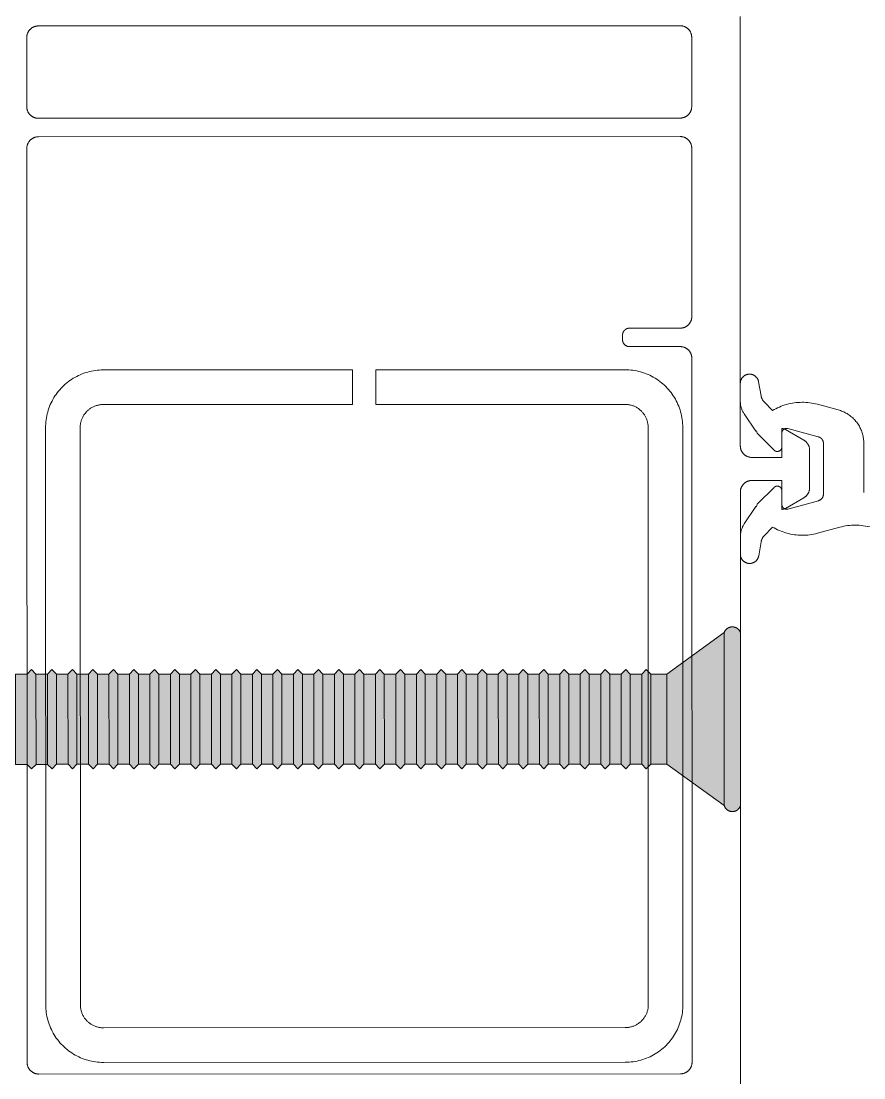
# Model space of a CAD drawing. Header units: metres. Extents: x 19 to 230, y -653 to -519.
# Drawn here: x 25.26368 to 25.30018, y -529.9844 to -529.93863 of the extents above; entities that cross this region are included whole.
import ezdxf

# ---------------------------------------------------------------- set-up
doc = ezdxf.new("R2010")
doc.units = ezdxf.units.M
doc.header["$LTSCALE"] = 0.0125
for name, color, linetype, lineweight in [('05Fenster', 171, 'Continuous', 15), ('Befestigung', 253, 'Continuous', 5), ('Fenster2', 161, 'Continuous', 5)]:
    doc.layers.add(name, color=color, linetype=linetype, lineweight=lineweight)

# ---------------------------------------------------------------- blocks, each defined once
blk = doc.blocks.new('ElementFe seite')
at = {"layer": 'Befestigung', "linetype": 'Continuous', "lineweight": 0}
h = blk.add_hatch(color=256, dxfattribs=at)
h.paths.add_polyline_path([(52.865, 158.985), (52.365, 158.985), (52.365, 155.085), (52.865, 155.085)])
h.paths.add_polyline_path([(59.1, 160.785), (56.615, 158.985), (56.615, 155.085), (59.1, 153.28)])
h.paths.add_polyline_path([(59.8, 160.785), (59.796, 160.797), (59.792, 160.809), (59.787, 160.821), (59.782, 160.833), (59.776, 160.844), (59.77, 160.855), (59.764, 160.866), (59.757, 160.877), (59.75, 160.888), (59.742, 160.898), (59.734, 160.908), (59.726, 160.918), (59.717, 160.927), (59.708, 160.937), (59.699, 160.945), (59.69, 160.954), (59.68, 160.962), (59.67, 160.97), (59.66, 160.977), (59.649, 160.984), (59.638, 160.991), (59.627, 160.998), (59.616, 161.004), (59.604, 161.009), (59.593, 161.014), (59.581, 161.019), (59.569, 161.023), (59.557, 161.027), (59.545, 161.031), (59.532, 161.034), (59.52, 161.037), (59.507, 161.039), (59.495, 161.041), (59.482, 161.042), (59.469, 161.043), (59.456, 161.043), (59.444, 161.043), (59.431, 161.043), (59.418, 161.042), (59.405, 161.041), (59.393, 161.039), (59.38, 161.037), (59.368, 161.034), (59.355, 161.031), (59.343, 161.027), (59.331, 161.023), (59.319, 161.019), (59.307, 161.014), (59.296, 161.009), (59.284, 161.004), (59.273, 160.998), (59.262, 160.991), (59.251, 160.984), (59.24, 160.977), (59.23, 160.97), (59.22, 160.962), (59.21, 160.954), (59.201, 160.945), (59.192, 160.937), (59.183, 160.927), (59.174, 160.918), (59.166, 160.908), (59.158, 160.898), (59.15, 160.888), (59.143, 160.877), (59.136, 160.866), (59.13, 160.855), (59.124, 160.844), (59.118, 160.833), (59.113, 160.821), (59.108, 160.809), (59.104, 160.797), (59.1, 160.785), (59.1, 153.28), (59.105, 153.268), (59.11, 153.256), (59.116, 153.245), (59.122, 153.233), (59.129, 153.222), (59.136, 153.211), (59.143, 153.2), (59.151, 153.189), (59.159, 153.179), (59.167, 153.169), (59.176, 153.159), (59.185, 153.15), (59.194, 153.141), (59.204, 153.132), (59.214, 153.124), (59.224, 153.116), (59.235, 153.108), (59.246, 153.101), (59.257, 153.094), (59.268, 153.087), (59.28, 153.081), (59.292, 153.075), (59.304, 153.07), (59.316, 153.065), (59.328, 153.061), (59.34, 153.057), (59.353, 153.053), (59.366, 153.05), (59.378, 153.047), (59.391, 153.045), (59.404, 153.043), (59.417, 153.042), (59.43, 153.041), (59.443, 153.04), (59.457, 153.04), (59.47, 153.041), (59.483, 153.042), (59.496, 153.043), (59.509, 153.045), (59.522, 153.047), (59.534, 153.05), (59.547, 153.053), (59.56, 153.057), (59.572, 153.061), (59.584, 153.065), (59.596, 153.07), (59.608, 153.075), (59.62, 153.081), (59.632, 153.087), (59.643, 153.094), (59.654, 153.101), (59.665, 153.108), (59.676, 153.116), (59.686, 153.124), (59.696, 153.132), (59.706, 153.141), (59.715, 153.15), (59.724, 153.159), (59.733, 153.169), (59.741, 153.179), (59.749, 153.189), (59.757, 153.2), (59.764, 153.211), (59.771, 153.222), (59.778, 153.233), (59.784, 153.245), (59.79, 153.256), (59.795, 153.268), (59.8, 153.28)])
at = {"layer": 'Befestigung', "linetype": 'Continuous', "lineweight": 0, "extrusion": (0, 0, -1)}
for points in [[(-28.901, 158.985), (-28.901, 155.085), (-28.401, 155.085), (-28.401, 158.985)], [(-29.289, 158.985), (-29.289, 155.085), (-29.095, 154.882), (-28.901, 155.085), (-28.901, 158.985), (-29.095, 159.185)], [(-29.789, 158.985), (-29.789, 155.085), (-29.289, 155.085), (-29.289, 158.985)], [(-30.176, 158.985), (-30.176, 155.085), (-29.982, 154.882), (-29.789, 155.085), (-29.789, 158.985), (-29.982, 159.185)], [(-30.676, 158.985), (-30.676, 155.085), (-30.176, 155.085), (-30.176, 158.985)], [(-31.064, 158.985), (-31.064, 155.085), (-30.87, 154.882), (-30.676, 155.085), (-30.676, 158.985), (-30.87, 159.185)], [(-31.564, 158.985), (-31.564, 155.085), (-31.064, 155.085), (-31.064, 158.985)], [(-31.951, 158.985), (-31.951, 155.085), (-31.758, 154.882), (-31.564, 155.085), (-31.564, 158.985), (-31.758, 159.185)], [(-32.451, 158.985), (-32.451, 155.085), (-31.951, 155.085), (-31.951, 158.985)], [(-32.839, 158.985), (-32.839, 155.085), (-32.645, 154.882), (-32.451, 155.085), (-32.451, 158.985), (-32.645, 159.185)], [(-33.339, 158.985), (-33.339, 155.085), (-32.839, 155.085), (-32.839, 158.985)], [(-33.726, 158.985), (-33.726, 155.085), (-33.533, 154.882), (-33.339, 155.085), (-33.339, 158.985), (-33.533, 159.185)], [(-34.226, 158.985), (-34.226, 155.085), (-33.726, 155.085), (-33.726, 158.985)], [(-34.614, 158.985), (-34.614, 155.085), (-34.42, 154.882), (-34.226, 155.085), (-34.226, 158.985), (-34.42, 159.185)], [(-35.114, 158.985), (-35.114, 155.085), (-34.614, 155.085), (-34.614, 158.985)], [(-35.502, 158.985), (-35.502, 155.085), (-35.308, 154.882), (-35.114, 155.085), (-35.114, 158.985), (-35.308, 159.185)], [(-36.002, 158.985), (-36.002, 155.085), (-35.502, 155.085), (-35.502, 158.985)], [(-36.389, 158.985), (-36.389, 155.085), (-36.195, 154.882), (-36.002, 155.085), (-36.002, 158.985), (-36.195, 159.185)], [(-36.889, 158.985), (-36.889, 155.085), (-36.389, 155.085), (-36.389, 158.985)], [(-37.277, 158.985), (-37.277, 155.085), (-37.083, 154.882), (-36.889, 155.085), (-36.889, 158.985), (-37.083, 159.185)], [(-37.777, 158.985), (-37.777, 155.085), (-37.277, 155.085), (-37.277, 158.985)], [(-38.164, 158.985), (-38.164, 155.085), (-37.97, 154.882), (-37.777, 155.085), (-37.777, 158.985), (-37.97, 159.185)], [(-38.664, 158.985), (-38.664, 155.085), (-38.164, 155.085), (-38.164, 158.985)], [(-39.052, 158.985), (-39.052, 155.085), (-38.858, 154.882), (-38.664, 155.085), (-38.664, 158.985), (-38.858, 159.185)], [(-39.552, 158.985), (-39.552, 155.085), (-39.052, 155.085), (-39.052, 158.985)], [(-39.939, 158.985), (-39.939, 155.085), (-39.745, 154.882), (-39.552, 155.085), (-39.552, 158.985), (-39.745, 159.185)], [(-40.439, 158.985), (-40.439, 155.085), (-39.939, 155.085), (-39.939, 158.985)], [(-40.827, 158.985), (-40.827, 155.085), (-40.633, 154.882), (-40.439, 155.085), (-40.439, 158.985), (-40.633, 159.185)], [(-41.327, 158.985), (-41.327, 155.085), (-40.827, 155.085), (-40.827, 158.985)], [(-41.714, 158.985), (-41.714, 155.085), (-41.521, 154.882), (-41.327, 155.085), (-41.327, 158.985), (-41.521, 159.185)], [(-42.214, 158.985), (-42.214, 155.085), (-41.714, 155.085), (-41.714, 158.985)], [(-42.602, 158.985), (-42.602, 155.085), (-42.408, 154.882), (-42.214, 155.085), (-42.214, 158.985), (-42.408, 159.185)], [(-43.102, 158.985), (-43.102, 155.085), (-42.602, 155.085), (-42.602, 158.985)], [(-43.489, 158.985), (-43.489, 155.085), (-43.296, 154.882), (-43.102, 155.085), (-43.102, 158.985), (-43.296, 159.185)], [(-43.989, 158.985), (-43.989, 155.085), (-43.489, 155.085), (-43.489, 158.985)], [(-44.377, 158.985), (-44.377, 155.085), (-44.183, 154.882), (-43.989, 155.085), (-43.989, 158.985), (-44.183, 159.185)], [(-44.877, 158.985), (-44.877, 155.085), (-44.377, 155.085), (-44.377, 158.985)], [(-45.264, 158.985), (-45.264, 155.085), (-45.071, 154.882), (-44.877, 155.085), (-44.877, 158.985), (-45.071, 159.185)], [(-45.764, 158.985), (-45.764, 155.085), (-45.264, 155.085), (-45.264, 158.985)], [(-46.152, 158.985), (-46.152, 155.085), (-45.958, 154.882), (-45.764, 155.085), (-45.764, 158.985), (-45.958, 159.185)], [(-46.652, 158.985), (-46.652, 155.085), (-46.152, 155.085), (-46.152, 158.985)], [(-47.04, 158.985), (-47.04, 155.085), (-46.846, 154.882), (-46.652, 155.085), (-46.652, 158.985), (-46.846, 159.185)], [(-47.54, 158.985), (-47.54, 155.085), (-47.04, 155.085), (-47.04, 158.985)], [(-47.927, 158.985), (-47.927, 155.085), (-47.733, 154.882), (-47.54, 155.085), (-47.54, 158.985), (-47.733, 159.185)], [(-48.427, 158.985), (-48.427, 155.085), (-47.927, 155.085), (-47.927, 158.985)], [(-48.815, 158.985), (-48.815, 155.085), (-48.621, 154.882), (-48.427, 155.085), (-48.427, 158.985), (-48.621, 159.185)], [(-49.315, 158.985), (-49.315, 155.085), (-48.815, 155.085), (-48.815, 158.985)], [(-49.702, 158.985), (-49.702, 155.085), (-49.508, 154.882), (-49.315, 155.085), (-49.315, 158.985), (-49.508, 159.185)], [(-50.202, 158.985), (-50.202, 155.085), (-49.702, 155.085), (-49.702, 158.985)], [(-50.59, 158.985), (-50.59, 155.085), (-50.396, 154.882), (-50.202, 155.085), (-50.202, 158.985), (-50.396, 159.185)], [(-51.09, 158.985), (-51.09, 155.085), (-50.59, 155.085), (-50.59, 158.985)], [(-51.477, 158.985), (-51.477, 155.085), (-51.283, 154.882), (-51.09, 155.085), (-51.09, 158.985), (-51.283, 159.185)], [(-51.977, 158.985), (-51.977, 155.085), (-51.477, 155.085), (-51.477, 158.985)], [(-52.365, 158.985), (-52.365, 155.085), (-52.171, 154.882), (-51.977, 155.085), (-51.977, 158.985), (-52.171, 159.185)], [(-53.252, 158.985), (-53.252, 155.085), (-53.059, 154.882), (-52.865, 155.085), (-52.865, 158.985), (-53.059, 159.185)], [(-53.752, 158.985), (-53.752, 155.085), (-53.252, 155.085), (-53.252, 158.985)], [(-54.14, 158.985), (-54.14, 155.085), (-53.946, 154.882), (-53.752, 155.085), (-53.752, 158.985), (-53.946, 159.185)], [(-54.64, 158.985), (-54.64, 155.085), (-54.14, 155.085), (-54.14, 158.985)], [(-55.027, 158.985), (-55.027, 155.085), (-54.834, 154.882), (-54.64, 155.085), (-54.64, 158.985), (-54.834, 159.185)], [(-55.527, 158.985), (-55.527, 155.085), (-55.027, 155.085), (-55.027, 158.985)], [(-55.915, 158.985), (-55.915, 155.085), (-55.721, 154.882), (-55.527, 155.085), (-55.527, 158.985), (-55.721, 159.185)], [(-56.615, 158.985), (-56.615, 155.085), (-55.915, 155.085), (-55.915, 158.985)]]:
    blk.add_hatch(color=256, dxfattribs=at).paths.add_polyline_path(points, flags=0)
at = {"layer": 'Befestigung', "linetype": 'Continuous', "lineweight": 5}
for points in [[(59.1, 160.785), (59.1, 153.28), (56.615, 155.085), (56.615, 158.985)], [(28.901, 158.985), (28.901, 155.085), (28.401, 155.085), (28.401, 158.985)], [(29.289, 158.985), (29.289, 155.085), (29.095, 154.882), (28.901, 155.085), (28.901, 158.985), (29.095, 159.185)], [(29.789, 158.985), (29.789, 155.085), (29.289, 155.085), (29.289, 158.985)], [(30.176, 158.985), (30.176, 155.085), (29.982, 154.882), (29.789, 155.085), (29.789, 158.985), (29.982, 159.185)], [(30.676, 158.985), (30.676, 155.085), (30.176, 155.085), (30.176, 158.985)], [(31.064, 158.985), (31.064, 155.085), (30.87, 154.882), (30.676, 155.085), (30.676, 158.985), (30.87, 159.185)], [(31.564, 158.985), (31.564, 155.085), (31.064, 155.085), (31.064, 158.985)], [(31.951, 158.985), (31.951, 155.085), (31.758, 154.882), (31.564, 155.085), (31.564, 158.985), (31.758, 159.185)], [(32.451, 158.985), (32.451, 155.085), (31.951, 155.085), (31.951, 158.985)], [(32.839, 158.985), (32.839, 155.085), (32.645, 154.882), (32.451, 155.085), (32.451, 158.985), (32.645, 159.185)], [(33.339, 158.985), (33.339, 155.085), (32.839, 155.085), (32.839, 158.985)], [(33.726, 158.985), (33.726, 155.085), (33.533, 154.882), (33.339, 155.085), (33.339, 158.985), (33.533, 159.185)], [(34.226, 158.985), (34.226, 155.085), (33.726, 155.085), (33.726, 158.985)], [(34.614, 158.985), (34.614, 155.085), (34.42, 154.882), (34.226, 155.085), (34.226, 158.985), (34.42, 159.185)], [(35.114, 158.985), (35.114, 155.085), (34.614, 155.085), (34.614, 158.985)], [(35.502, 158.985), (35.502, 155.085), (35.308, 154.882), (35.114, 155.085), (35.114, 158.985), (35.308, 159.185)], [(36.002, 158.985), (36.002, 155.085), (35.502, 155.085), (35.502, 158.985)], [(36.389, 158.985), (36.389, 155.085), (36.195, 154.882), (36.002, 155.085), (36.002, 158.985), (36.195, 159.185)], [(36.889, 158.985), (36.889, 155.085), (36.389, 155.085), (36.389, 158.985)], [(37.277, 158.985), (37.277, 155.085), (37.083, 154.882), (36.889, 155.085), (36.889, 158.985), (37.083, 159.185)], [(37.777, 158.985), (37.777, 155.085), (37.277, 155.085), (37.277, 158.985)], [(38.164, 158.985), (38.164, 155.085), (37.97, 154.882), (37.777, 155.085), (37.777, 158.985), (37.97, 159.185)], [(38.664, 158.985), (38.664, 155.085), (38.164, 155.085), (38.164, 158.985)], [(39.052, 158.985), (39.052, 155.085), (38.858, 154.882), (38.664, 155.085), (38.664, 158.985), (38.858, 159.185)], [(39.552, 158.985), (39.552, 155.085), (39.052, 155.085), (39.052, 158.985)], [(39.939, 158.985), (39.939, 155.085), (39.745, 154.882), (39.552, 155.085), (39.552, 158.985), (39.745, 159.185)], [(40.439, 158.985), (40.439, 155.085), (39.939, 155.085), (39.939, 158.985)], [(40.827, 158.985), (40.827, 155.085), (40.633, 154.882), (40.439, 155.085), (40.439, 158.985), (40.633, 159.185)], [(41.327, 158.985), (41.327, 155.085), (40.827, 155.085), (40.827, 158.985)], [(41.714, 158.985), (41.714, 155.085), (41.521, 154.882), (41.327, 155.085), (41.327, 158.985), (41.521, 159.185)], [(42.214, 158.985), (42.214, 155.085), (41.714, 155.085), (41.714, 158.985)], [(42.602, 158.985), (42.602, 155.085), (42.408, 154.882), (42.214, 155.085), (42.214, 158.985), (42.408, 159.185)], [(43.102, 158.985), (43.102, 155.085), (42.602, 155.085), (42.602, 158.985)], [(43.489, 158.985), (43.489, 155.085), (43.296, 154.882), (43.102, 155.085), (43.102, 158.985), (43.296, 159.185)], [(43.989, 158.985), (43.989, 155.085), (43.489, 155.085), (43.489, 158.985)], [(44.377, 158.985), (44.377, 155.085), (44.183, 154.882), (43.989, 155.085), (43.989, 158.985), (44.183, 159.185)], [(44.877, 158.985), (44.877, 155.085), (44.377, 155.085), (44.377, 158.985)], [(45.264, 158.985), (45.264, 155.085), (45.071, 154.882), (44.877, 155.085), (44.877, 158.985), (45.071, 159.185)], [(45.764, 158.985), (45.764, 155.085), (45.264, 155.085), (45.264, 158.985)], [(46.152, 158.985), (46.152, 155.085), (45.958, 154.882), (45.764, 155.085), (45.764, 158.985), (45.958, 159.185)], [(46.652, 158.985), (46.652, 155.085), (46.152, 155.085), (46.152, 158.985)], [(47.04, 158.985), (47.04, 155.085), (46.846, 154.882), (46.652, 155.085), (46.652, 158.985), (46.846, 159.185)], [(47.54, 158.985), (47.54, 155.085), (47.04, 155.085), (47.04, 158.985)], [(47.927, 158.985), (47.927, 155.085), (47.733, 154.882), (47.54, 155.085), (47.54, 158.985), (47.733, 159.185)], [(48.427, 158.985), (48.427, 155.085), (47.927, 155.085), (47.927, 158.985)], [(48.815, 158.985), (48.815, 155.085), (48.621, 154.882), (48.427, 155.085), (48.427, 158.985), (48.621, 159.185)], [(49.315, 158.985), (49.315, 155.085), (48.815, 155.085), (48.815, 158.985)], [(49.702, 158.985), (49.702, 155.085), (49.508, 154.882), (49.315, 155.085), (49.315, 158.985), (49.508, 159.185)], [(50.202, 158.985), (50.202, 155.085), (49.702, 155.085), (49.702, 158.985)], [(50.59, 158.985), (50.59, 155.085), (50.396, 154.882), (50.202, 155.085), (50.202, 158.985), (50.396, 159.185)], [(51.09, 158.985), (51.09, 155.085), (50.59, 155.085), (50.59, 158.985)], [(51.477, 158.985), (51.477, 155.085), (51.283, 154.882), (51.09, 155.085), (51.09, 158.985), (51.283, 159.185)], [(51.977, 158.985), (51.977, 155.085), (51.477, 155.085), (51.477, 158.985)], [(52.365, 158.985), (52.365, 155.085), (52.171, 154.882), (51.977, 155.085), (51.977, 158.985), (52.171, 159.185)], [(52.865, 158.985), (52.865, 155.085), (52.365, 155.085), (52.365, 158.985)], [(53.252, 158.985), (53.252, 155.085), (53.059, 154.882), (52.865, 155.085), (52.865, 158.985), (53.059, 159.185)], [(53.752, 158.985), (53.752, 155.085), (53.252, 155.085), (53.252, 158.985)], [(54.14, 158.985), (54.14, 155.085), (53.946, 154.882), (53.752, 155.085), (53.752, 158.985), (53.946, 159.185)], [(54.64, 158.985), (54.64, 155.085), (54.14, 155.085), (54.14, 158.985)], [(55.027, 158.985), (55.027, 155.085), (54.834, 154.882), (54.64, 155.085), (54.64, 158.985), (54.834, 159.185)], [(55.527, 158.985), (55.527, 155.085), (55.027, 155.085), (55.027, 158.985)], [(55.915, 158.985), (55.915, 155.085), (55.721, 154.882), (55.527, 155.085), (55.527, 158.985), (55.721, 159.185)], [(56.615, 158.985), (56.615, 155.085), (55.915, 155.085), (55.915, 158.985)]]:
    blk.add_lwpolyline(points, close=True, dxfattribs=at)
for points in [[(59.1, 160.785), (59.104, 160.797), (59.108, 160.809), (59.113, 160.821), (59.118, 160.833), (59.124, 160.844), (59.13, 160.855), (59.136, 160.866), (59.143, 160.877), (59.15, 160.888), (59.158, 160.898), (59.166, 160.908), (59.174, 160.918), (59.183, 160.927), (59.192, 160.937), (59.201, 160.945), (59.21, 160.954), (59.22, 160.962), (59.23, 160.97), (59.24, 160.977), (59.251, 160.984), (59.262, 160.991), (59.273, 160.998), (59.284, 161.004), (59.296, 161.009), (59.307, 161.014), (59.319, 161.019), (59.331, 161.023), (59.343, 161.027), (59.355, 161.031), (59.368, 161.034), (59.38, 161.037), (59.393, 161.039), (59.405, 161.041), (59.418, 161.042), (59.431, 161.043), (59.444, 161.043), (59.456, 161.043), (59.469, 161.043), (59.482, 161.042), (59.495, 161.041), (59.507, 161.039), (59.52, 161.037), (59.532, 161.034), (59.545, 161.031), (59.557, 161.027), (59.569, 161.023), (59.581, 161.019), (59.593, 161.014), (59.604, 161.009), (59.616, 161.004), (59.627, 160.998), (59.638, 160.991), (59.649, 160.984), (59.66, 160.977), (59.67, 160.97), (59.68, 160.962), (59.69, 160.954), (59.699, 160.945), (59.708, 160.937), (59.717, 160.927), (59.726, 160.918), (59.734, 160.908), (59.742, 160.898), (59.75, 160.888), (59.757, 160.877), (59.764, 160.866), (59.77, 160.855), (59.776, 160.844), (59.782, 160.833), (59.787, 160.821), (59.792, 160.809), (59.796, 160.797), (59.8, 160.785)], [(59.1, 153.28), (59.1, 160.785)], [(59.8, 160.785), (59.8, 153.28)], [(59.8, 153.28), (59.795, 153.268), (59.79, 153.256), (59.784, 153.245), (59.778, 153.233), (59.771, 153.222), (59.764, 153.211), (59.757, 153.2), (59.749, 153.189), (59.741, 153.179), (59.733, 153.169), (59.724, 153.159), (59.715, 153.15), (59.706, 153.141), (59.696, 153.132), (59.686, 153.124), (59.676, 153.116), (59.665, 153.108), (59.654, 153.101), (59.643, 153.094), (59.632, 153.087), (59.62, 153.081), (59.608, 153.075), (59.596, 153.07), (59.584, 153.065), (59.572, 153.061), (59.56, 153.057), (59.547, 153.053), (59.534, 153.05), (59.522, 153.047), (59.509, 153.045), (59.496, 153.043), (59.483, 153.042), (59.47, 153.041), (59.457, 153.04), (59.443, 153.04), (59.43, 153.041), (59.417, 153.042), (59.404, 153.043), (59.391, 153.045), (59.378, 153.047), (59.366, 153.05), (59.353, 153.053), (59.34, 153.057), (59.328, 153.061), (59.316, 153.065), (59.304, 153.07), (59.292, 153.075), (59.28, 153.081), (59.268, 153.087), (59.257, 153.094), (59.246, 153.101), (59.235, 153.108), (59.224, 153.116), (59.214, 153.124), (59.204, 153.132), (59.194, 153.141), (59.185, 153.15), (59.176, 153.159), (59.167, 153.169), (59.159, 153.179), (59.151, 153.189), (59.143, 153.2), (59.136, 153.211), (59.129, 153.222), (59.122, 153.233), (59.116, 153.245), (59.11, 153.256), (59.105, 153.268), (59.1, 153.28)]]:
    blk.add_lwpolyline(points, dxfattribs=at)
at = {"layer": 'Fenster2', "flags": 128}
for points in [[(59.8, 176.047), (59.8, 147.2)], [(29.4, 172.4), (29.383, 172.4), (29.366, 172.399), (29.349, 172.397), (29.332, 172.395), (29.315, 172.393), (29.298, 172.39), (29.282, 172.386), (29.265, 172.381), (29.249, 172.377), (29.233, 172.371), (29.217, 172.365), (29.201, 172.359), (29.185, 172.352), (29.17, 172.344), (29.155, 172.336), (29.14, 172.327), (29.126, 172.318), (29.112, 172.308), (29.098, 172.298), (29.084, 172.288), (29.071, 172.277), (29.059, 172.265), (29.046, 172.254), (29.035, 172.241), (29.023, 172.229), (29.012, 172.216), (29.002, 172.202), (28.992, 172.188), (28.982, 172.174), (28.973, 172.16), (28.964, 172.145), (28.956, 172.13), (28.948, 172.115), (28.941, 172.099), (28.935, 172.083), (28.929, 172.067), (28.923, 172.051), (28.919, 172.035), (28.914, 172.018), (28.91, 172.002), (28.907, 171.985), (28.905, 171.968), (28.903, 171.951), (28.901, 171.934), (28.9, 171.917), (28.9, 171.9)], [(57.2, 172.4), (29.4, 172.4)], [(57.7, 171.9), (57.7, 171.917), (57.699, 171.934), (57.697, 171.951), (57.695, 171.968), (57.693, 171.985), (57.69, 172.002), (57.686, 172.018), (57.681, 172.035), (57.677, 172.051), (57.671, 172.067), (57.665, 172.083), (57.659, 172.099), (57.652, 172.115), (57.644, 172.13), (57.636, 172.145), (57.627, 172.16), (57.618, 172.174), (57.608, 172.188), (57.598, 172.202), (57.588, 172.216), (57.577, 172.229), (57.565, 172.241), (57.554, 172.254), (57.541, 172.265), (57.529, 172.277), (57.516, 172.288), (57.502, 172.298), (57.488, 172.308), (57.474, 172.318), (57.46, 172.327), (57.445, 172.336), (57.43, 172.344), (57.415, 172.352), (57.399, 172.359), (57.383, 172.365), (57.367, 172.371), (57.351, 172.377), (57.335, 172.381), (57.318, 172.386), (57.302, 172.39), (57.285, 172.393), (57.268, 172.395), (57.251, 172.397), (57.234, 172.399), (57.217, 172.4), (57.2, 172.4)], [(28.9, 171.9), (28.9, 132.3)], [(29.707, 169.4), (29.709, 169.485), (29.713, 169.571), (29.72, 169.656), (29.731, 169.74), (29.744, 169.825), (29.76, 169.909), (29.778, 169.992), (29.8, 170.074), (29.824, 170.156), (29.852, 170.237), (29.882, 170.317), (29.914, 170.396), (29.95, 170.474), (29.988, 170.55), (30.028, 170.625), (30.071, 170.699), (30.117, 170.771), (30.165, 170.842), (30.215, 170.911), (30.268, 170.978), (30.323, 171.043), (30.38, 171.106), (30.44, 171.168), (30.501, 171.227), (30.564, 171.284), (30.63, 171.339), (30.697, 171.392), (30.766, 171.442), (30.836, 171.49), (30.908, 171.536), (30.982, 171.579), (31.057, 171.62), (31.134, 171.658), (31.211, 171.693), (31.29, 171.726), (31.37, 171.756), (31.451, 171.783), (31.533, 171.807), (31.615, 171.829), (31.699, 171.848), (31.783, 171.864), (31.867, 171.877), (31.952, 171.887), (32.037, 171.894), (32.122, 171.899), (32.207, 171.9)], [(32.207, 171.9), (54.807, 171.9)], [(54.807, 171.9), (54.893, 171.899), (54.978, 171.894), (55.063, 171.887), (55.148, 171.877), (55.232, 171.864), (55.316, 171.848), (55.399, 171.829), (55.482, 171.807), (55.564, 171.783), (55.645, 171.756), (55.724, 171.726), (55.803, 171.693), (55.881, 171.658), (55.958, 171.62), (56.033, 171.579), (56.106, 171.536), (56.178, 171.49), (56.249, 171.442), (56.318, 171.392), (56.385, 171.339), (56.45, 171.284), (56.514, 171.227), (56.575, 171.168), (56.634, 171.106), (56.692, 171.043), (56.747, 170.978), (56.799, 170.911), (56.85, 170.842), (56.898, 170.771), (56.943, 170.699), (56.987, 170.625), (57.027, 170.55), (57.065, 170.474), (57.1, 170.396), (57.133, 170.317), (57.163, 170.237), (57.19, 170.156), (57.215, 170.074), (57.236, 169.992), (57.255, 169.909), (57.271, 169.825), (57.284, 169.74), (57.294, 169.656), (57.302, 169.571), (57.306, 169.485), (57.307, 169.4)], [(57.7, 141.4), (57.7, 171.9)], [(32.207, 170.4), (32.173, 170.399), (32.139, 170.398), (32.105, 170.395), (32.071, 170.391), (32.037, 170.385), (32.004, 170.379), (31.971, 170.372), (31.938, 170.363), (31.905, 170.353), (31.872, 170.342), (31.841, 170.33), (31.809, 170.317), (31.778, 170.303), (31.747, 170.288), (31.717, 170.272), (31.688, 170.254), (31.659, 170.236), (31.631, 170.217), (31.603, 170.197), (31.576, 170.176), (31.55, 170.154), (31.525, 170.131), (31.5, 170.107), (31.477, 170.083), (31.454, 170.057), (31.432, 170.031), (31.411, 170.004), (31.39, 169.977), (31.371, 169.948), (31.353, 169.92), (31.336, 169.89), (31.319, 169.86), (31.304, 169.829), (31.29, 169.798), (31.277, 169.767), (31.265, 169.735), (31.254, 169.703), (31.244, 169.67), (31.236, 169.637), (31.228, 169.603), (31.222, 169.57), (31.217, 169.536), (31.213, 169.502), (31.21, 169.468), (31.208, 169.434), (31.207, 169.4)], [(54.807, 170.4), (32.207, 170.4)], [(55.807, 169.4), (55.807, 169.434), (55.805, 169.468), (55.802, 169.502), (55.798, 169.536), (55.793, 169.57), (55.786, 169.603), (55.779, 169.637), (55.77, 169.67), (55.761, 169.703), (55.75, 169.735), (55.738, 169.767), (55.725, 169.798), (55.71, 169.829), (55.695, 169.86), (55.679, 169.89), (55.662, 169.92), (55.644, 169.948), (55.624, 169.977), (55.604, 170.004), (55.583, 170.031), (55.561, 170.057), (55.538, 170.083), (55.514, 170.107), (55.49, 170.131), (55.465, 170.154), (55.438, 170.176), (55.412, 170.197), (55.384, 170.217), (55.356, 170.236), (55.327, 170.254), (55.297, 170.272), (55.267, 170.288), (55.237, 170.303), (55.206, 170.317), (55.174, 170.33), (55.142, 170.342), (55.11, 170.353), (55.077, 170.363), (55.044, 170.372), (55.011, 170.379), (54.977, 170.385), (54.944, 170.391), (54.91, 170.395), (54.876, 170.398), (54.841, 170.399), (54.807, 170.4)], [(29.707, 144.4), (29.707, 169.4)], [(31.207, 169.4), (31.207, 144.4)], [(55.807, 144.4), (55.807, 169.4)], [(57.307, 169.4), (57.307, 144.4)], [(59.8, 149.894), (59.8, 149.908), (59.801, 149.922), (59.802, 149.935), (59.804, 149.949), (59.806, 149.963), (59.809, 149.976), (59.812, 149.99), (59.815, 150.003), (59.819, 150.016), (59.824, 150.029), (59.828, 150.042), (59.834, 150.055), (59.84, 150.067), (59.846, 150.08), (59.852, 150.092), (59.859, 150.104), (59.867, 150.115), (59.875, 150.127), (59.883, 150.138), (59.892, 150.149), (59.9, 150.159), (59.91, 150.169), (59.919, 150.179), (59.929, 150.189), (59.94, 150.198), (59.95, 150.207), (59.961, 150.215), (59.973, 150.223), (59.984, 150.231), (59.996, 150.238), (60.008, 150.245), (60.02, 150.251), (60.032, 150.257), (60.045, 150.263), (60.058, 150.268), (60.071, 150.273), (60.084, 150.277), (60.097, 150.281), (60.111, 150.284), (60.124, 150.287), (60.138, 150.289), (60.151, 150.291), (60.165, 150.292), (60.179, 150.293), (60.193, 150.294), (60.206, 150.294), (60.22, 150.293), (60.234, 150.293), (60.248, 150.291), (60.261, 150.289), (60.275, 150.287), (60.289, 150.284), (60.302, 150.281), (60.315, 150.277), (60.328, 150.273), (60.341, 150.268), (60.354, 150.263), (60.367, 150.258), (60.379, 150.252), (60.392, 150.245), (60.404, 150.238), (60.415, 150.231), (60.427, 150.223), (60.438, 150.215), (60.449, 150.207), (60.46, 150.198), (60.47, 150.189), (60.48, 150.18), (60.49, 150.17), (60.499, 150.16), (60.508, 150.149), (60.517, 150.138), (60.525, 150.127), (60.533, 150.116), (60.54, 150.104), (60.547, 150.093), (60.554, 150.08), (60.56, 150.068), (60.566, 150.056), (60.571, 150.043), (60.576, 150.03), (60.581, 150.017), (60.585, 150.004), (60.588, 149.99), (60.591, 149.977), (60.594, 149.963)], [(59.8, 149.131), (59.8, 149.894)], [(60.594, 149.963), (60.702, 149.351)], [(60.702, 149.351), (60.705, 149.334), (60.709, 149.317), (60.714, 149.3), (60.719, 149.283), (60.724, 149.267), (60.731, 149.251), (60.737, 149.235), (60.745, 149.219), (60.753, 149.204), (60.761, 149.188), (60.77, 149.173), (60.779, 149.159), (60.789, 149.145), (60.8, 149.131), (60.811, 149.117), (60.822, 149.104), (60.834, 149.091)], [(65.115, 148.661), (71.4, 149.544)], [(59.969, 148.574), (59.951, 148.603), (59.933, 148.633), (59.916, 148.664), (59.9, 148.695), (59.886, 148.726), (59.872, 148.758), (59.86, 148.791), (59.848, 148.824), (59.838, 148.857), (59.829, 148.89), (59.822, 148.924), (59.815, 148.958), (59.81, 148.993), (59.805, 149.027), (59.802, 149.062), (59.801, 149.096), (59.8, 149.131)], [(60.834, 149.091), (61.194, 148.716)], [(61.194, 148.716), (61.267, 148.758), (61.341, 148.798), (61.416, 148.835), (61.493, 148.87), (61.57, 148.902), (61.649, 148.931), (61.729, 148.958), (61.809, 148.982), (61.89, 149.003), (61.972, 149.022), (62.055, 149.038), (62.138, 149.051), (62.221, 149.061), (62.305, 149.068), (62.389, 149.073), (62.473, 149.075), (62.557, 149.074), (62.641, 149.07), (62.725, 149.063), (62.808, 149.053), (62.891, 149.041), (62.974, 149.026), (63.056, 149.008), (63.137, 148.988)], [(63.137, 148.988), (64.113, 148.723)], [(60.472, 147.825), (59.969, 148.574)], [(64.113, 148.723), (64.195, 148.703), (64.277, 148.685), (64.36, 148.67), (64.443, 148.657), (64.527, 148.648), (64.611, 148.641), (64.695, 148.637), (64.779, 148.636), (64.863, 148.638), (64.947, 148.643), (65.031, 148.65), (65.115, 148.661)], [(61.6, 147.95), (61.61, 147.95), (61.62, 147.949), (61.629, 147.949), (61.639, 147.947), (61.649, 147.946), (61.659, 147.944), (61.668, 147.942), (61.678, 147.94), (61.687, 147.937), (61.696, 147.934), (61.706, 147.931), (61.715, 147.927), (61.724, 147.923), (61.733, 147.919), (61.741, 147.915), (61.75, 147.91)], [(61.6, 146.7), (61.6, 147.95)], [(61.852, 147.937), (61.846, 147.939), (61.839, 147.94), (61.832, 147.942), (61.825, 147.943), (61.818, 147.943), (61.811, 147.944), (61.804, 147.944), (61.798, 147.944), (61.791, 147.944), (61.784, 147.943), (61.777, 147.943), (61.77, 147.942), (61.763, 147.941), (61.756, 147.939), (61.75, 147.938), (61.743, 147.936), (61.736, 147.934), (61.73, 147.931), (61.723, 147.929), (61.717, 147.926), (61.711, 147.923), (61.705, 147.92), (61.699, 147.916), (61.693, 147.913), (61.687, 147.909), (61.681, 147.905), (61.676, 147.901), (61.67, 147.896), (61.665, 147.892), (61.66, 147.887), (61.655, 147.882), (61.651, 147.877), (61.646, 147.872), (61.642, 147.866), (61.638, 147.861), (61.634, 147.855), (61.63, 147.849), (61.626, 147.843), (61.623, 147.837), (61.62, 147.831), (61.617, 147.825), (61.614, 147.818), (61.612, 147.812), (61.61, 147.805), (61.608, 147.799), (61.606, 147.792), (61.604, 147.785), (61.603, 147.779), (61.602, 147.772), (61.601, 147.765), (61.6, 147.758), (61.6, 147.751), (61.6, 147.744)], [(61.75, 147.91), (62.55, 147.448)], [(63.178, 147.578), (61.852, 147.937)], [(60.5, 147.844), (60.472, 147.825)], [(60.534, 147.732), (60.5, 147.844)], [(60.559, 147.702), (60.534, 147.732)], [(61.259, 147.002), (60.559, 147.702)], [(61.6, 147.744), (61.6, 147.144)], [(62.55, 147.448), (62.565, 147.439), (62.58, 147.429), (62.594, 147.419), (62.608, 147.409), (62.621, 147.398), (62.635, 147.386), (62.647, 147.375), (62.66, 147.362), (62.672, 147.349), (62.683, 147.336), (62.694, 147.323), (62.705, 147.309), (62.715, 147.295), (62.724, 147.28), (62.733, 147.265), (62.741, 147.25), (62.749, 147.234), (62.757, 147.218), (62.764, 147.202), (62.77, 147.186), (62.776, 147.169), (62.781, 147.153), (62.785, 147.136), (62.789, 147.119), (62.792, 147.102), (62.795, 147.085), (62.797, 147.067), (62.799, 147.05), (62.8, 147.032), (62.8, 147.015)], [(63.4, 147.288), (63.4, 147.299), (63.399, 147.309), (63.398, 147.319), (63.397, 147.329), (63.396, 147.34), (63.394, 147.35), (63.391, 147.36), (63.389, 147.37), (63.386, 147.38), (63.382, 147.389), (63.379, 147.399), (63.375, 147.408), (63.371, 147.418), (63.366, 147.427), (63.361, 147.436), (63.356, 147.445), (63.35, 147.454), (63.344, 147.462), (63.338, 147.471), (63.332, 147.479), (63.325, 147.486), (63.318, 147.494), (63.311, 147.501), (63.304, 147.509), (63.296, 147.515), (63.288, 147.522), (63.28, 147.528), (63.271, 147.534), (63.263, 147.54), (63.254, 147.546), (63.245, 147.551), (63.236, 147.556), (63.227, 147.56), (63.217, 147.564), (63.208, 147.568), (63.198, 147.572), (63.188, 147.575), (63.178, 147.578)], [(59.8, 147.2), (59.8, 147.183), (59.801, 147.166), (59.803, 147.149), (59.805, 147.132), (59.807, 147.115), (59.81, 147.098), (59.814, 147.082), (59.819, 147.065), (59.823, 147.049), (59.829, 147.033), (59.835, 147.017), (59.841, 147.001), (59.848, 146.985), (59.856, 146.97), (59.864, 146.955), (59.873, 146.94), (59.882, 146.926), (59.892, 146.912), (59.902, 146.898), (59.912, 146.884), (59.923, 146.871), (59.935, 146.859), (59.946, 146.846), (59.959, 146.835), (59.971, 146.823), (59.984, 146.812), (59.998, 146.802), (60.012, 146.792), (60.026, 146.782), (60.04, 146.773), (60.055, 146.764), (60.07, 146.756), (60.085, 146.748), (60.101, 146.741), (60.117, 146.735), (60.133, 146.729), (60.149, 146.723), (60.165, 146.719), (60.182, 146.714), (60.198, 146.71), (60.215, 146.707), (60.232, 146.705), (60.249, 146.703), (60.266, 146.701), (60.283, 146.7), (60.3, 146.7)], [(61.6, 147.144), (61.6, 147.137), (61.6, 147.13), (61.599, 147.123), (61.598, 147.116), (61.597, 147.109), (61.596, 147.103), (61.594, 147.096), (61.592, 147.089), (61.59, 147.082), (61.588, 147.076), (61.586, 147.069), (61.583, 147.063), (61.58, 147.057), (61.577, 147.051), (61.574, 147.045), (61.57, 147.039), (61.566, 147.033), (61.562, 147.027), (61.558, 147.021), (61.554, 147.016), (61.549, 147.011), (61.545, 147.006), (61.54, 147.001), (61.535, 146.996), (61.53, 146.991), (61.524, 146.987), (61.519, 146.983), (61.513, 146.979), (61.507, 146.975), (61.501, 146.971), (61.495, 146.968), (61.489, 146.965), (61.483, 146.962), (61.477, 146.959), (61.47, 146.957), (61.464, 146.954), (61.457, 146.952), (61.45, 146.95), (61.444, 146.949), (61.437, 146.947), (61.43, 146.946), (61.423, 146.945), (61.416, 146.944), (61.409, 146.944), (61.402, 146.944), (61.395, 146.944), (61.388, 146.944), (61.382, 146.945), (61.375, 146.945), (61.368, 146.946), (61.361, 146.948), (61.354, 146.949), (61.347, 146.951), (61.341, 146.953), (61.334, 146.955), (61.328, 146.957), (61.321, 146.96), (61.315, 146.963), (61.309, 146.966), (61.303, 146.969), (61.297, 146.973), (61.291, 146.976), (61.285, 146.98), (61.279, 146.984), (61.274, 146.989), (61.269, 146.993), (61.264, 146.998), (61.259, 147.002)], [(62.8, 147.015), (62.8, 145.385)], [(63.4, 145.099), (63.4, 147.288)], [(65.15, 147.221), (65.15, 145.093)], [(60.3, 146.7), (61.6, 146.7)], [(60.3, 145.7), (60.283, 145.7), (60.266, 145.699), (60.249, 145.697), (60.232, 145.695), (60.215, 145.693), (60.198, 145.69), (60.182, 145.686), (60.165, 145.681), (60.149, 145.677), (60.133, 145.671), (60.117, 145.665), (60.101, 145.659), (60.085, 145.652), (60.07, 145.644), (60.055, 145.636), (60.04, 145.627), (60.026, 145.618), (60.012, 145.608), (59.998, 145.598), (59.984, 145.588), (59.971, 145.577), (59.959, 145.565), (59.946, 145.554), (59.935, 145.541), (59.923, 145.529), (59.912, 145.516), (59.902, 145.502), (59.892, 145.488), (59.882, 145.474), (59.873, 145.46), (59.864, 145.445), (59.856, 145.43), (59.848, 145.415), (59.841, 145.399), (59.835, 145.383), (59.829, 145.367), (59.823, 145.351), (59.819, 145.335), (59.814, 145.318), (59.81, 145.302), (59.807, 145.285), (59.805, 145.268), (59.803, 145.251), (59.801, 145.234), (59.8, 145.217), (59.8, 145.2)], [(61.6, 145.7), (60.3, 145.7)], [(61.6, 144.45), (61.6, 145.7)], [(59.8, 145.2), (59.8, 126.6)], [(60.559, 144.685), (61.259, 145.385)], [(61.259, 145.385), (61.264, 145.39), (61.269, 145.395), (61.274, 145.399), (61.279, 145.403), (61.285, 145.408), (61.291, 145.411), (61.297, 145.415), (61.303, 145.419), (61.309, 145.422), (61.315, 145.425), (61.321, 145.428), (61.328, 145.43), (61.334, 145.433), (61.341, 145.435), (61.347, 145.437), (61.354, 145.439), (61.361, 145.44), (61.368, 145.441), (61.375, 145.442), (61.382, 145.443), (61.388, 145.444), (61.395, 145.444), (61.402, 145.444), (61.409, 145.444), (61.416, 145.443), (61.423, 145.443), (61.43, 145.442), (61.437, 145.44), (61.444, 145.439), (61.45, 145.437), (61.457, 145.436), (61.464, 145.433), (61.47, 145.431), (61.477, 145.429), (61.483, 145.426), (61.489, 145.423), (61.495, 145.42), (61.501, 145.416), (61.507, 145.413), (61.513, 145.409), (61.519, 145.405), (61.524, 145.401), (61.53, 145.396), (61.535, 145.392), (61.54, 145.387), (61.545, 145.382), (61.549, 145.377), (61.554, 145.372), (61.558, 145.366), (61.562, 145.361), (61.566, 145.355), (61.57, 145.349), (61.574, 145.343), (61.577, 145.337), (61.58, 145.331), (61.583, 145.325), (61.586, 145.318), (61.588, 145.312), (61.59, 145.305), (61.592, 145.299), (61.594, 145.292), (61.596, 145.285), (61.597, 145.278), (61.598, 145.271), (61.599, 145.265), (61.6, 145.258), (61.6, 145.251), (61.6, 145.244)], [(61.6, 145.244), (61.6, 144.644)], [(62.8, 145.385), (62.8, 145.368), (62.799, 145.35), (62.797, 145.333), (62.795, 145.315), (62.792, 145.298), (62.789, 145.281), (62.785, 145.264), (62.781, 145.247), (62.776, 145.231), (62.77, 145.214), (62.764, 145.198), (62.757, 145.182), (62.749, 145.166), (62.741, 145.15), (62.733, 145.135), (62.724, 145.12), (62.715, 145.105), (62.705, 145.091), (62.694, 145.077), (62.683, 145.064), (62.672, 145.051), (62.66, 145.038), (62.647, 145.025), (62.635, 145.014), (62.621, 145.002), (62.608, 144.991), (62.594, 144.981), (62.58, 144.971), (62.565, 144.961), (62.55, 144.952)], [(60.5, 144.544), (60.535, 144.657)], [(60.535, 144.657), (60.559, 144.685)], [(62.55, 144.952), (61.75, 144.49)], [(61.852, 144.451), (63.178, 144.81)], [(63.178, 144.81), (63.188, 144.813), (63.198, 144.816), (63.208, 144.82), (63.217, 144.823), (63.227, 144.828), (63.236, 144.832), (63.245, 144.837), (63.254, 144.842), (63.263, 144.848), (63.271, 144.853), (63.28, 144.859), (63.288, 144.866), (63.296, 144.872), (63.304, 144.879), (63.311, 144.886), (63.318, 144.894), (63.325, 144.901), (63.332, 144.909), (63.338, 144.917), (63.344, 144.925), (63.35, 144.934), (63.356, 144.943), (63.361, 144.952), (63.366, 144.961), (63.371, 144.97), (63.375, 144.979), (63.379, 144.989), (63.382, 144.998), (63.386, 145.008), (63.389, 145.018), (63.391, 145.028), (63.394, 145.038), (63.396, 145.048), (63.397, 145.058), (63.398, 145.069), (63.399, 145.079), (63.4, 145.089), (63.4, 145.099)], [(65.15, 145.093), (65.149, 145.042), (65.146, 144.99), (65.142, 144.939), (65.136, 144.887), (65.128, 144.837), (65.118, 144.786), (65.107, 144.736), (65.094, 144.686), (65.079, 144.636), (65.062, 144.588), (65.044, 144.539), (65.024, 144.492), (65.003, 144.445), (64.98, 144.399), (64.955, 144.354), (64.929, 144.309), (64.901, 144.266), (64.872, 144.223), (64.841, 144.182), (64.809, 144.141), (64.776, 144.102), (64.741, 144.064), (64.705, 144.027), (64.668, 143.991), (64.629, 143.957), (64.59, 143.924), (64.549, 143.892), (64.507, 143.862), (64.464, 143.833), (64.421, 143.806), (64.376, 143.78), (64.33, 143.756), (64.284, 143.734), (64.237, 143.713), (64.189, 143.693), (64.141, 143.676), (64.092, 143.66), (64.042, 143.645)], [(32.207, 141.9), (32.122, 141.901), (32.037, 141.906), (31.952, 141.913), (31.867, 141.923), (31.783, 141.936), (31.699, 141.952), (31.615, 141.971), (31.533, 141.993), (31.451, 142.017), (31.37, 142.044), (31.29, 142.074), (31.211, 142.107), (31.134, 142.142), (31.057, 142.18), (30.982, 142.221), (30.908, 142.264), (30.836, 142.31), (30.766, 142.358), (30.697, 142.408), (30.63, 142.461), (30.564, 142.516), (30.501, 142.573), (30.44, 142.632), (30.38, 142.694), (30.323, 142.757), (30.268, 142.822), (30.215, 142.889), (30.165, 142.958), (30.117, 143.029), (30.071, 143.101), (30.028, 143.175), (29.988, 143.25), (29.95, 143.326), (29.914, 143.404), (29.882, 143.483), (29.852, 143.563), (29.824, 143.644), (29.8, 143.726), (29.778, 143.808), (29.76, 143.891), (29.744, 143.975), (29.731, 144.06), (29.72, 144.144), (29.713, 144.229), (29.709, 144.315), (29.707, 144.4)], [(31.207, 144.4), (31.208, 144.366), (31.21, 144.332), (31.213, 144.298), (31.217, 144.264), (31.222, 144.23), (31.228, 144.197), (31.236, 144.163), (31.244, 144.13), (31.254, 144.097), (31.265, 144.065), (31.277, 144.033), (31.29, 144.002), (31.304, 143.971), (31.319, 143.94), (31.336, 143.91), (31.353, 143.88), (31.371, 143.852), (31.39, 143.823), (31.411, 143.796), (31.432, 143.769), (31.454, 143.743), (31.477, 143.717), (31.5, 143.693), (31.525, 143.669), (31.55, 143.646), (31.576, 143.624), (31.603, 143.603), (31.631, 143.583), (31.659, 143.564), (31.688, 143.546), (31.717, 143.528), (31.747, 143.512), (31.778, 143.497), (31.809, 143.483), (31.841, 143.47), (31.872, 143.458), (31.905, 143.447), (31.938, 143.437), (31.971, 143.428), (32.004, 143.421), (32.037, 143.415), (32.071, 143.409), (32.105, 143.405), (32.139, 143.402), (32.173, 143.401), (32.207, 143.4)], [(54.807, 143.4), (54.841, 143.401), (54.876, 143.402), (54.91, 143.405), (54.944, 143.409), (54.977, 143.415), (55.011, 143.421), (55.044, 143.428), (55.077, 143.437), (55.11, 143.447), (55.142, 143.458), (55.174, 143.47), (55.206, 143.483), (55.237, 143.497), (55.267, 143.512), (55.297, 143.528), (55.327, 143.546), (55.356, 143.564), (55.384, 143.583), (55.412, 143.603), (55.438, 143.624), (55.465, 143.646), (55.49, 143.669), (55.514, 143.693), (55.538, 143.717), (55.561, 143.743), (55.583, 143.769), (55.604, 143.796), (55.624, 143.823), (55.644, 143.852), (55.662, 143.88), (55.679, 143.91), (55.695, 143.94), (55.71, 143.971), (55.725, 144.002), (55.738, 144.033), (55.75, 144.065), (55.761, 144.097), (55.77, 144.13), (55.779, 144.163), (55.786, 144.197), (55.793, 144.23), (55.798, 144.264), (55.802, 144.298), (55.805, 144.332), (55.807, 144.366), (55.807, 144.4)], [(57.307, 144.4), (57.306, 144.315), (57.302, 144.229), (57.294, 144.144), (57.284, 144.06), (57.271, 143.975), (57.255, 143.891), (57.236, 143.808), (57.215, 143.726), (57.19, 143.644), (57.163, 143.563), (57.133, 143.483), (57.1, 143.404), (57.065, 143.326), (57.027, 143.25), (56.987, 143.175), (56.943, 143.101), (56.898, 143.029), (56.85, 142.958), (56.799, 142.889), (56.747, 142.822), (56.692, 142.757), (56.634, 142.694), (56.575, 142.632), (56.514, 142.573), (56.45, 142.516), (56.385, 142.461), (56.318, 142.408), (56.249, 142.358), (56.178, 142.31), (56.106, 142.264), (56.033, 142.221), (55.958, 142.18), (55.881, 142.142), (55.803, 142.107), (55.724, 142.074), (55.645, 142.044), (55.564, 142.017), (55.482, 141.993), (55.399, 141.971), (55.316, 141.952), (55.232, 141.936), (55.148, 141.923), (55.063, 141.913), (54.978, 141.906), (54.893, 141.901), (54.807, 141.9)], [(59.969, 143.814), (60.472, 144.563)], [(60.472, 144.563), (60.5, 144.544)], [(61.6, 144.644), (61.6, 144.637), (61.6, 144.63), (61.601, 144.623), (61.602, 144.616), (61.603, 144.609), (61.604, 144.602), (61.606, 144.596), (61.608, 144.589), (61.61, 144.582), (61.612, 144.576), (61.614, 144.569), (61.617, 144.563), (61.62, 144.557), (61.623, 144.55), (61.626, 144.544), (61.63, 144.538), (61.634, 144.532), (61.638, 144.527), (61.642, 144.521), (61.646, 144.516), (61.651, 144.511), (61.655, 144.505), (61.66, 144.501), (61.665, 144.496), (61.67, 144.491), (61.676, 144.487), (61.681, 144.483), (61.687, 144.479), (61.693, 144.475), (61.699, 144.471), (61.705, 144.468), (61.711, 144.465), (61.717, 144.462), (61.723, 144.459), (61.73, 144.456), (61.736, 144.454), (61.743, 144.452), (61.75, 144.45), (61.756, 144.448), (61.763, 144.447), (61.77, 144.446), (61.777, 144.445), (61.784, 144.444), (61.791, 144.444), (61.798, 144.444), (61.804, 144.444), (61.811, 144.444), (61.818, 144.444), (61.825, 144.445), (61.832, 144.446), (61.839, 144.447), (61.846, 144.449), (61.852, 144.451)], [(61.75, 144.49), (61.741, 144.485), (61.733, 144.481), (61.724, 144.477), (61.715, 144.473), (61.706, 144.469), (61.696, 144.466), (61.687, 144.463), (61.678, 144.46), (61.668, 144.458), (61.659, 144.456), (61.649, 144.454), (61.639, 144.453), (61.629, 144.451), (61.62, 144.451), (61.61, 144.45), (61.6, 144.45)], [(59.8, 143.257), (59.801, 143.292), (59.802, 143.326), (59.805, 143.361), (59.81, 143.395), (59.815, 143.43), (59.822, 143.464), (59.829, 143.498), (59.838, 143.531), (59.848, 143.564), (59.86, 143.597), (59.872, 143.63), (59.886, 143.662), (59.9, 143.693), (59.916, 143.724), (59.933, 143.755), (59.951, 143.785), (59.969, 143.814)], [(32.207, 143.4), (43.007, 143.4)], [(43.007, 143.4), (43.007, 141.9)], [(44.007, 143.4), (54.807, 143.4)], [(44.007, 141.9), (44.007, 143.4)], [(60.834, 143.297), (60.822, 143.284), (60.811, 143.271), (60.8, 143.257), (60.789, 143.243), (60.779, 143.229), (60.77, 143.214), (60.761, 143.2), (60.753, 143.184), (60.745, 143.169), (60.737, 143.153), (60.731, 143.137), (60.724, 143.121), (60.719, 143.104), (60.714, 143.088), (60.709, 143.071), (60.705, 143.054), (60.702, 143.037)], [(61.194, 143.671), (60.834, 143.297)], [(63.137, 143.4), (63.056, 143.379), (62.974, 143.362), (62.891, 143.346), (62.808, 143.334), (62.725, 143.325), (62.641, 143.318), (62.557, 143.314), (62.473, 143.313), (62.389, 143.315), (62.305, 143.319), (62.221, 143.327), (62.138, 143.337), (62.055, 143.35), (61.972, 143.366), (61.89, 143.384), (61.809, 143.406), (61.728, 143.43), (61.649, 143.456), (61.57, 143.486), (61.492, 143.518), (61.416, 143.552), (61.34, 143.59), (61.266, 143.629), (61.194, 143.671)], [(64.042, 143.645), (63.137, 143.4)], [(59.8, 142.494), (59.8, 143.257)], [(60.702, 143.037), (60.594, 142.425)], [(60.594, 142.425), (60.591, 142.411), (60.588, 142.398), (60.585, 142.384), (60.581, 142.371), (60.576, 142.358), (60.571, 142.345), (60.566, 142.332), (60.56, 142.32), (60.554, 142.307), (60.547, 142.295), (60.54, 142.284), (60.533, 142.272), (60.525, 142.261), (60.517, 142.25), (60.508, 142.239), (60.499, 142.228), (60.49, 142.218), (60.48, 142.208), (60.47, 142.199), (60.46, 142.19), (60.449, 142.181), (60.438, 142.172), (60.427, 142.164), (60.415, 142.157), (60.404, 142.15), (60.392, 142.143), (60.379, 142.136), (60.367, 142.13), (60.354, 142.125), (60.341, 142.12), (60.328, 142.115), (60.315, 142.111), (60.302, 142.107), (60.289, 142.104), (60.275, 142.101), (60.261, 142.099), (60.248, 142.097), (60.234, 142.095), (60.22, 142.094), (60.206, 142.094), (60.193, 142.094), (60.179, 142.095), (60.165, 142.095), (60.151, 142.097), (60.138, 142.099), (60.124, 142.101), (60.111, 142.104), (60.097, 142.107), (60.084, 142.111), (60.071, 142.115), (60.058, 142.12), (60.045, 142.125), (60.032, 142.131), (60.02, 142.137), (60.008, 142.143), (59.996, 142.15), (59.984, 142.157), (59.973, 142.165), (59.961, 142.173), (59.95, 142.181), (59.94, 142.19), (59.929, 142.199), (59.919, 142.209), (59.91, 142.219), (59.9, 142.229), (59.892, 142.239), (59.883, 142.25), (59.875, 142.261), (59.867, 142.273), (59.859, 142.284), (59.852, 142.296), (59.846, 142.308), (59.84, 142.321), (59.834, 142.333), (59.828, 142.346), (59.824, 142.359), (59.819, 142.372), (59.815, 142.385), (59.812, 142.398), (59.809, 142.412), (59.806, 142.425), (59.804, 142.439), (59.802, 142.453), (59.801, 142.466), (59.8, 142.48), (59.8, 142.494)], [(43.007, 141.9), (32.207, 141.9)], [(54.807, 141.9), (44.007, 141.9)], [(57.2, 140.9), (57.217, 140.9), (57.234, 140.901), (57.251, 140.903), (57.268, 140.905), (57.285, 140.907), (57.302, 140.91), (57.318, 140.914), (57.335, 140.919), (57.351, 140.923), (57.367, 140.929), (57.383, 140.935), (57.399, 140.941), (57.415, 140.948), (57.43, 140.956), (57.445, 140.964), (57.46, 140.973), (57.474, 140.982), (57.488, 140.992), (57.502, 141.002), (57.516, 141.012), (57.529, 141.023), (57.541, 141.035), (57.554, 141.046), (57.565, 141.059), (57.577, 141.071), (57.588, 141.084), (57.598, 141.098), (57.608, 141.112), (57.618, 141.126), (57.627, 141.14), (57.636, 141.155), (57.644, 141.17), (57.652, 141.185), (57.659, 141.201), (57.665, 141.217), (57.671, 141.233), (57.677, 141.249), (57.681, 141.265), (57.686, 141.282), (57.69, 141.298), (57.693, 141.315), (57.695, 141.332), (57.697, 141.349), (57.699, 141.366), (57.7, 141.383), (57.7, 141.4)], [(54.7, 140.6), (54.7, 140.61), (54.701, 140.62), (54.702, 140.631), (54.703, 140.641), (54.704, 140.651), (54.706, 140.661), (54.709, 140.671), (54.711, 140.681), (54.714, 140.691), (54.717, 140.7), (54.721, 140.71), (54.725, 140.72), (54.729, 140.729), (54.734, 140.738), (54.739, 140.747), (54.744, 140.756), (54.749, 140.765), (54.755, 140.773), (54.761, 140.781), (54.767, 140.789), (54.774, 140.797), (54.781, 140.805), (54.788, 140.812), (54.795, 140.819), (54.803, 140.826), (54.811, 140.833), (54.819, 140.839), (54.827, 140.845), (54.835, 140.851), (54.844, 140.856), (54.853, 140.861), (54.862, 140.866), (54.871, 140.871), (54.88, 140.875), (54.89, 140.879), (54.9, 140.883), (54.909, 140.886), (54.919, 140.889), (54.929, 140.891), (54.939, 140.894), (54.949, 140.896), (54.959, 140.897), (54.969, 140.898), (54.98, 140.899), (54.99, 140.9), (55, 140.9)], [(54.7, 140.4), (54.7, 140.6)], [(55, 140.9), (57.2, 140.9)], [(55, 140.1), (54.99, 140.1), (54.98, 140.101), (54.969, 140.102), (54.959, 140.103), (54.949, 140.104), (54.939, 140.106), (54.929, 140.109), (54.919, 140.111), (54.909, 140.114), (54.9, 140.117), (54.89, 140.121), (54.88, 140.125), (54.871, 140.129), (54.862, 140.134), (54.853, 140.139), (54.844, 140.144), (54.835, 140.149), (54.827, 140.155), (54.819, 140.161), (54.811, 140.167), (54.803, 140.174), (54.795, 140.181), (54.788, 140.188), (54.781, 140.195), (54.774, 140.203), (54.767, 140.211), (54.761, 140.219), (54.755, 140.227), (54.749, 140.235), (54.744, 140.244), (54.739, 140.253), (54.734, 140.262), (54.729, 140.271), (54.725, 140.28), (54.721, 140.29), (54.717, 140.3), (54.714, 140.309), (54.711, 140.319), (54.709, 140.329), (54.706, 140.339), (54.704, 140.349), (54.703, 140.359), (54.702, 140.369), (54.701, 140.38), (54.7, 140.39), (54.7, 140.4)], [(57.2, 140.1), (55, 140.1)], [(57.7, 139.6), (57.7, 139.617), (57.699, 139.634), (57.697, 139.651), (57.695, 139.668), (57.693, 139.685), (57.69, 139.702), (57.686, 139.718), (57.681, 139.735), (57.677, 139.751), (57.671, 139.767), (57.665, 139.783), (57.659, 139.799), (57.652, 139.815), (57.644, 139.83), (57.636, 139.845), (57.627, 139.86), (57.618, 139.874), (57.608, 139.888), (57.598, 139.902), (57.588, 139.916), (57.577, 139.929), (57.565, 139.941), (57.554, 139.954), (57.541, 139.965), (57.529, 139.977), (57.516, 139.988), (57.502, 139.998), (57.488, 140.008), (57.474, 140.018), (57.46, 140.027), (57.445, 140.036), (57.43, 140.044), (57.415, 140.052), (57.399, 140.059), (57.383, 140.065), (57.367, 140.071), (57.351, 140.077), (57.335, 140.081), (57.318, 140.086), (57.302, 140.09), (57.285, 140.093), (57.268, 140.095), (57.251, 140.097), (57.234, 140.099), (57.217, 140.1), (57.2, 140.1)], [(57.7, 132.3), (57.7, 139.6)], [(28.9, 132.3), (28.9, 132.283), (28.901, 132.266), (28.903, 132.249), (28.905, 132.232), (28.907, 132.215), (28.91, 132.198), (28.914, 132.182), (28.919, 132.165), (28.923, 132.149), (28.929, 132.133), (28.935, 132.117), (28.941, 132.101), (28.948, 132.085), (28.956, 132.07), (28.964, 132.055), (28.973, 132.04), (28.982, 132.026), (28.992, 132.012), (29.002, 131.998), (29.012, 131.984), (29.023, 131.971), (29.035, 131.959), (29.046, 131.946), (29.059, 131.935), (29.071, 131.923), (29.084, 131.912), (29.098, 131.902), (29.112, 131.892), (29.126, 131.882), (29.14, 131.873), (29.155, 131.864), (29.17, 131.856), (29.185, 131.848), (29.201, 131.841), (29.217, 131.835), (29.233, 131.829), (29.249, 131.823), (29.265, 131.819), (29.282, 131.814), (29.298, 131.81), (29.315, 131.807), (29.332, 131.805), (29.349, 131.803), (29.366, 131.801), (29.383, 131.8), (29.4, 131.8)], [(57.2, 131.8), (57.217, 131.8), (57.234, 131.801), (57.251, 131.803), (57.268, 131.805), (57.285, 131.807), (57.302, 131.81), (57.318, 131.814), (57.335, 131.819), (57.351, 131.823), (57.367, 131.829), (57.383, 131.835), (57.399, 131.841), (57.415, 131.848), (57.43, 131.856), (57.445, 131.864), (57.46, 131.873), (57.474, 131.882), (57.488, 131.892), (57.502, 131.902), (57.516, 131.912), (57.529, 131.923), (57.541, 131.935), (57.554, 131.946), (57.565, 131.959), (57.577, 131.971), (57.588, 131.984), (57.598, 131.998), (57.608, 132.012), (57.618, 132.026), (57.627, 132.04), (57.636, 132.055), (57.644, 132.07), (57.652, 132.085), (57.659, 132.101), (57.665, 132.117), (57.671, 132.133), (57.677, 132.149), (57.681, 132.165), (57.686, 132.182), (57.69, 132.198), (57.693, 132.215), (57.695, 132.232), (57.697, 132.249), (57.699, 132.266), (57.7, 132.283), (57.7, 132.3)], [(29.4, 131.8), (57.2, 131.8)], [(29.4, 131), (29.383, 131), (29.366, 130.999), (29.349, 130.997), (29.332, 130.995), (29.315, 130.993), (29.298, 130.99), (29.282, 130.986), (29.265, 130.981), (29.249, 130.977), (29.233, 130.971), (29.217, 130.965), (29.201, 130.959), (29.185, 130.952), (29.17, 130.944), (29.155, 130.936), (29.14, 130.927), (29.126, 130.918), (29.112, 130.908), (29.098, 130.898), (29.084, 130.888), (29.071, 130.877), (29.059, 130.865), (29.046, 130.854), (29.035, 130.841), (29.023, 130.829), (29.012, 130.816), (29.002, 130.802), (28.992, 130.788), (28.982, 130.774), (28.973, 130.76), (28.964, 130.745), (28.956, 130.73), (28.948, 130.715), (28.941, 130.699), (28.935, 130.683), (28.929, 130.667), (28.923, 130.651), (28.919, 130.635), (28.914, 130.618), (28.91, 130.602), (28.907, 130.585), (28.905, 130.568), (28.903, 130.551), (28.901, 130.534), (28.9, 130.517), (28.9, 130.5)], [(57.2, 131), (29.4, 131)], [(57.7, 130.5), (57.7, 130.517), (57.699, 130.534), (57.697, 130.551), (57.695, 130.568), (57.693, 130.585), (57.69, 130.602), (57.686, 130.618), (57.681, 130.635), (57.677, 130.651), (57.671, 130.667), (57.665, 130.683), (57.659, 130.699), (57.652, 130.715), (57.644, 130.73), (57.636, 130.745), (57.627, 130.76), (57.618, 130.774), (57.608, 130.788), (57.598, 130.802), (57.588, 130.816), (57.577, 130.829), (57.565, 130.841), (57.554, 130.854), (57.541, 130.865), (57.529, 130.877), (57.516, 130.888), (57.502, 130.898), (57.488, 130.908), (57.474, 130.918), (57.46, 130.927), (57.445, 130.936), (57.43, 130.944), (57.415, 130.952), (57.399, 130.959), (57.383, 130.965), (57.367, 130.971), (57.351, 130.977), (57.335, 130.981), (57.318, 130.986), (57.302, 130.99), (57.285, 130.993), (57.268, 130.995), (57.251, 130.997), (57.234, 130.999), (57.217, 131), (57.2, 131)], [(28.9, 130.5), (28.9, 127.5)], [(57.7, 127.5), (57.7, 130.5)], [(28.9, 127.5), (28.9, 127.483), (28.901, 127.466), (28.903, 127.449), (28.905, 127.432), (28.907, 127.415), (28.91, 127.398), (28.914, 127.382), (28.919, 127.365), (28.923, 127.349), (28.929, 127.333), (28.935, 127.317), (28.941, 127.301), (28.948, 127.285), (28.956, 127.27), (28.964, 127.255), (28.973, 127.24), (28.982, 127.226), (28.992, 127.212), (29.002, 127.198), (29.012, 127.184), (29.023, 127.171), (29.035, 127.159), (29.046, 127.146), (29.059, 127.135), (29.071, 127.123), (29.084, 127.112), (29.098, 127.102), (29.112, 127.092), (29.126, 127.082), (29.14, 127.073), (29.155, 127.064), (29.17, 127.056), (29.185, 127.048), (29.201, 127.041), (29.217, 127.035), (29.233, 127.029), (29.249, 127.023), (29.265, 127.019), (29.282, 127.014), (29.298, 127.01), (29.315, 127.007), (29.332, 127.005), (29.349, 127.003), (29.366, 127.001), (29.383, 127), (29.4, 127)], [(57.2, 127), (57.217, 127), (57.234, 127.001), (57.251, 127.003), (57.268, 127.005), (57.285, 127.007), (57.302, 127.01), (57.318, 127.014), (57.335, 127.019), (57.351, 127.023), (57.367, 127.029), (57.383, 127.035), (57.399, 127.041), (57.415, 127.048), (57.43, 127.056), (57.445, 127.064), (57.46, 127.073), (57.474, 127.082), (57.488, 127.092), (57.502, 127.102), (57.516, 127.112), (57.529, 127.123), (57.541, 127.135), (57.554, 127.146), (57.565, 127.159), (57.577, 127.171), (57.588, 127.184), (57.598, 127.198), (57.608, 127.212), (57.618, 127.226), (57.627, 127.24), (57.636, 127.255), (57.644, 127.27), (57.652, 127.285), (57.659, 127.301), (57.665, 127.317), (57.671, 127.333), (57.677, 127.349), (57.681, 127.365), (57.686, 127.382), (57.69, 127.398), (57.693, 127.415), (57.695, 127.432), (57.697, 127.449), (57.699, 127.466), (57.7, 127.483), (57.7, 127.5)], [(29.4, 127), (57.2, 127)]]:
    blk.add_lwpolyline(points, dxfattribs=at)

msp = doc.modelspace()

# ---------------------------------------------------------------- block references
at = {"layer": '05Fenster', "xscale": -0.001, "yscale": 0.0009999999999999998, "zscale": 0.001, "rotation": 180.0199990807646}
msp.add_blockref('ElementFe seite', (25.234982, -529.811847), dxfattribs=at)

doc.saveas('drawing.dxf')
